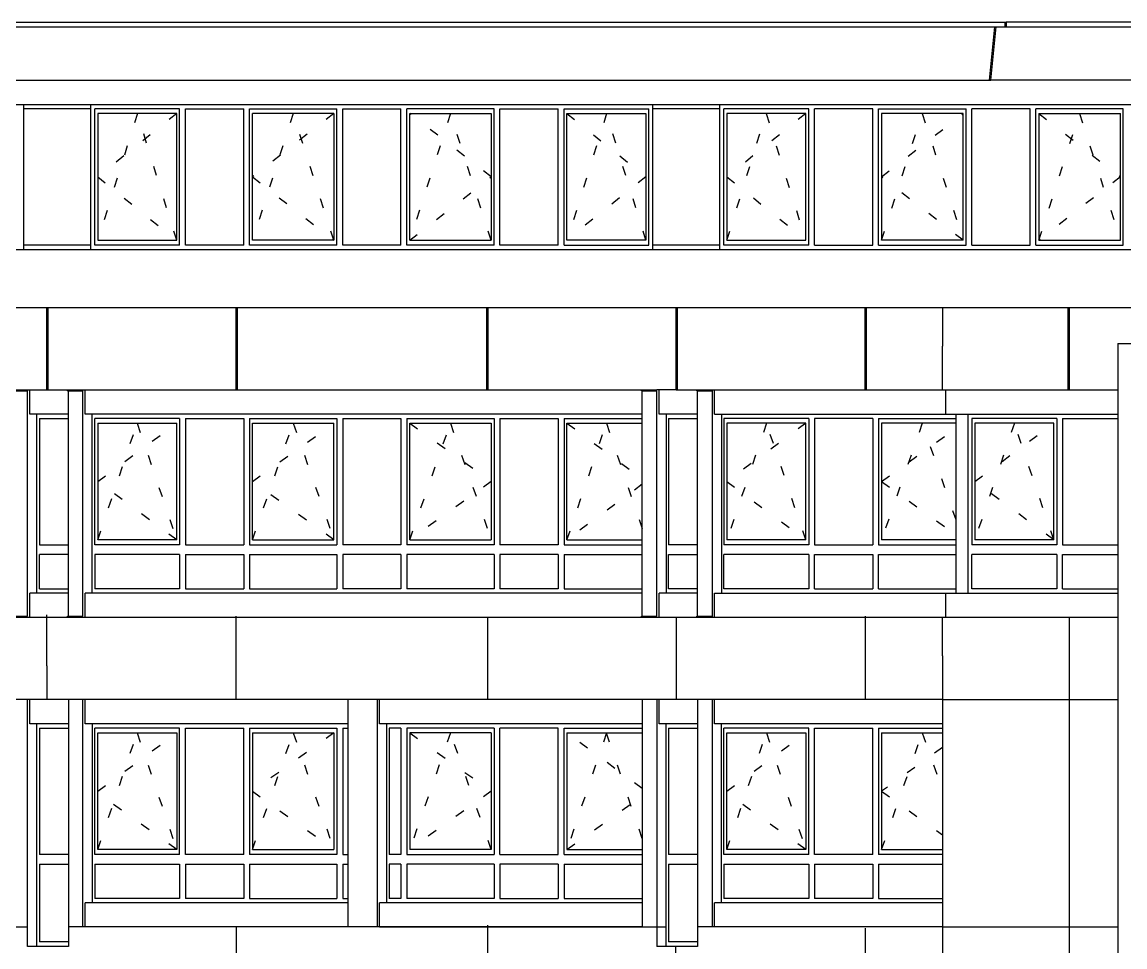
# Model space of a CAD drawing. Header units: metres. Extents: x -40.6 to 55.2, y -4 to 17.4.
# Drawn here: x -23.9 to -12.51, y 6.89 to 16.45 of the extents above; entities that cross this region are included whole.
import ezdxf

# ---------------------------------------------------------------- set-up
doc = ezdxf.new("R2010")
doc.units = ezdxf.units.M
for name, pattern in [('DASHDOT', [2, 1.25, -0.25, 0.25, -0.25]), ('DASHED', [0.75, 0.5, -0.25]), ('DOT', [0.25, 0, -0.25])]:
    doc.linetypes.add(name, pattern=pattern)
doc.layers.add('1', color=7, linetype='DASHED')
doc.layers.add('4', color=7, linetype='DASHDOT')

msp = doc.modelspace()

# ---------------------------------------------------------------- linework, layer by layer
at = {"layer": '1', "color": 1, "linetype": 'CONTINUOUS'}
for p, q in [((-33.90469, 16.45), (-13.73497, 16.45)), ((-13.74701, 16.4), (-13.74701, 16.45)), ((-34.002636, 16.4), (-13.838689, 16.4)), ((-13.906891, 15.85), (-13.850916, 16.4)), ((-13.894475, 15.85), (-13.838689, 16.4)), ((-13.838689, 16.4), (9.138024, 16.4)), ((-34.128761, 15.85), (-13.894475, 15.85)), ((-3.74982, 15.85), (-13.894475, 15.85)), ((-34.128761, 15.6), (-4.351634, 15.5975)), ((-34.12877, 14.1025), (-4.351634, 14.1)), ((-25.594407, 13.5), (-23.63914, 13.5)), ((-23.645151, 12.65), (-23.645151, 13.5)), ((-23.63914, 13.5), (-21.689884, 13.5)), ((-23.63914, 12.65), (-23.63914, 13.5)), ((-23.631155, 12.65), (-23.631155, 13.5)), ((-21.689884, 13.5), (-19.094836, 13.5)), ((-21.689884, 12.65), (-21.689884, 13.5)), ((-21.683874, 12.65), (-21.683874, 13.5)), ((-21.675889, 12.65), (-21.675889, 13.5)), ((-19.100847, 12.65), (-19.100847, 13.5)), ((-19.094836, 13.5), (-17.14558, 13.5)), ((-19.094836, 12.65), (-19.094836, 13.5)), ((-19.086851, 12.65), (-19.086851, 13.5)), ((-17.14558, 13.5), (-15.190314, 13.5)), ((-17.14558, 12.65), (-17.14558, 13.5)), ((-17.13957, 12.65), (-17.13957, 13.5)), ((-17.131585, 12.65), (-17.131585, 13.5)), ((-15.190314, 13.5), (-13.088141, 13.5)), ((-15.190314, 12.65), (-15.190314, 13.5)), ((-15.184303, 12.65), (-15.184303, 13.5)), ((-15.176318, 12.65), (-15.176318, 13.5)), ((-14.392557, 13.5), (-14.392472, 13.1)), ((-13.09416, 12.65), (-13.09416, 13.5)), ((-13.088141, 13.5), (-11.137723, 13.5)), ((-13.088141, 12.65), (-13.088141, 13.5)), ((-13.080156, 12.65), (-13.080156, 13.5)), ((-12.580298, 13.13), (-10.934638, 13.13)), ((-12.580298, 13.13), (-12.580298, 3.1)), ((-14.392472, 12.65), (-14.392472, 13.1)), ((-25.594407, 12.65), (-23.85272, 12.65)), ((-23.85272, 12.65), (-23.645151, 12.65)), ((-23.85272, 12.64), (-23.85272, 12.65)), ((-23.820772, 12.4), (-23.820772, 12.65)), ((-23.645151, 12.65), (-23.273019, 12.65)), ((-23.43145, 12.64), (-23.43145, 12.65)), ((-23.281004, 12.64), (-23.281004, 12.65)), ((-23.273019, 12.65), (-21.683874, 12.65)), ((-23.249056, 12.4), (-23.249056, 12.65)), ((-21.683874, 12.65), (-19.094836, 12.65)), ((-19.094836, 12.65), (-17.345161, 12.65)), ((-17.503604, 12.64), (-17.503604, 12.65)), ((-17.353145, 12.64), (-17.353145, 12.65)), ((-17.14558, 12.65), (-17.345161, 12.65)), ((-17.321197, 12.4), (-17.321197, 12.65)), ((-17.14558, 12.65), (-16.773445, 12.65)), ((-16.93188, 12.64), (-16.93188, 12.65)), ((-16.78143, 12.64), (-16.78143, 12.65)), ((-16.773445, 12.65), (-15.184303, 12.65)), ((-16.773445, 12.65), (-16.773445, 10.3)), ((-16.749477, 12.4), (-16.749477, 12.65)), ((-15.184303, 12.65), (-13.088141, 12.65)), ((-14.357356, 12.4), (-14.357356, 12.65)), ((-13.088141, 12.65), (-12.580298, 12.65)), ((-24.003166, 12.64), (-23.844735, 12.64)), ((-23.844735, 10.31), (-23.844735, 12.64)), ((-23.43145, 12.64), (-23.273019, 12.64)), ((-23.423465, 10.31), (-23.423465, 12.64)), ((-23.273019, 10.31), (-23.273019, 12.64)), ((-17.503604, 12.64), (-17.345161, 12.64)), ((-17.49562, 10.31), (-17.49562, 12.64)), ((-17.345161, 10.31), (-17.345161, 12.64)), ((-16.93188, 12.64), (-16.773445, 12.64)), ((-16.923895, 10.31), (-16.923895, 12.64)), ((-23.423465, 12.4), (-23.820772, 12.4)), ((-23.748896, 10.55), (-23.748901, 12.4)), ((-17.49562, 12.4), (-23.249056, 12.4)), ((-23.177179, 10.55), (-23.177182, 12.4)), ((-16.923895, 12.4), (-17.321197, 12.4)), ((-17.249328, 12.4), (-17.249325, 10.55)), ((-16.749477, 12.4), (-12.580298, 12.4)), ((-16.677612, 12.4), (-16.677609, 10.55)), ((-14.251963, 10.55), (-14.250959, 12.4)), ((-14.251954, 10.55), (-14.251954, 12.4)), ((-23.423465, 10.55), (-23.820772, 10.55)), ((-23.820772, 10.3), (-23.820772, 10.55)), ((-17.49562, 10.55), (-23.249056, 10.55)), ((-23.249056, 10.3), (-23.249056, 10.55)), ((-16.923895, 10.55), (-17.321197, 10.55)), ((-17.321197, 10.3), (-17.321197, 10.55)), ((-16.74949, 10.3), (-16.749477, 10.55)), ((-16.749477, 10.55), (-12.580298, 10.55)), ((-14.357356, 10.3), (-14.357356, 10.55)), ((-29.772581, 10.3), (-23.844735, 10.3)), ((-24.003166, 10.31), (-23.844735, 10.31)), ((-23.85272, 10.3), (-23.85272, 10.31)), ((-23.844735, 10.3), (-23.273019, 10.3)), ((-23.645151, 9.8), (-23.645151, 10.325)), ((-23.43145, 10.31), (-23.273019, 10.31)), ((-23.43145, 10.3), (-23.43145, 10.31)), ((-23.281004, 10.3), (-23.281004, 10.31)), ((-23.273019, 10.3), (-17.345161, 10.3)), ((-21.689884, 9.45), (-21.689884, 10.31)), ((-19.094836, 10.3), (-19.094836, 9.45)), ((-17.503604, 10.31), (-17.345161, 10.31)), ((-17.503604, 10.3), (-17.503604, 10.31)), ((-17.353145, 10.3), (-17.353145, 10.31)), ((-17.345161, 10.3), (-16.773445, 10.3)), ((-17.13957, 9.45), (-17.13957, 10.3)), ((-16.93188, 10.31), (-16.773445, 10.31)), ((-16.93188, 10.3), (-16.93188, 10.31)), ((-16.78143, 10.3), (-16.78143, 10.31)), ((-16.773445, 10.3), (-12.580298, 10.3)), ((-15.191601, 10.31), (-15.191601, 9.45)), ((-14.392477, 9.9), (-14.392472, 10.3)), ((-13.080156, 0), (-13.080156, 10.3)), ((-23.645151, 9.8), (-23.645151, 9.45)), ((-16.773454, 9.45), (-34.156757, 9.45)), ((-23.423465, 9.45), (-23.844735, 9.45)), ((-23.844735, 6.9), (-23.844735, 9.45)), ((-23.820772, 9.2), (-23.820772, 9.45)), ((-23.423465, 9.45), (-23.423461, 6.9)), ((-20.534788, 9.45), (-23.273019, 9.45)), ((-23.273019, 7.1), (-23.273019, 9.45)), ((-23.249056, 9.2), (-23.249056, 9.45)), ((-20.534788, 9.45), (-20.534783, 7.1)), ((-17.495633, 9.45), (-20.23386, 9.45)), ((-20.23386, 9.45), (-20.233856, 7.1)), ((-20.209892, 9.2), (-20.209892, 9.45)), ((-17.495633, 9.45), (-17.495629, 7.1)), ((-16.923895, 9.45), (-17.345161, 9.45)), ((-17.345161, 9.45), (-17.345156, 6.9)), ((-17.321197, 9.2), (-17.321197, 9.45)), ((-16.923895, 9.45), (-16.92389, 6.9)), ((-14.392477, 9.45), (-16.773454, 9.45)), ((-16.773454, 9.45), (-16.77344, 7.1)), ((-16.749477, 9.2), (-16.749477, 9.45)), ((-14.392477, 9.45), (-12.580298, 9.45)), ((-23.423465, 9.2), (-23.820772, 9.2)), ((-23.748894, 6.9), (-23.748894, 9.2)), ((-20.534787, 9.2), (-23.249056, 9.2)), ((-23.17718, 9.2), (-23.177186, 7.35)), ((-17.495633, 9.2), (-20.209892, 9.2)), ((-20.138017, 9.2), (-20.138022, 7.35)), ((-16.923894, 9.2), (-17.321197, 9.2)), ((-17.249324, 6.9), (-17.249324, 9.2)), ((-14.392477, 9.2), (-16.749477, 9.2)), ((-16.677612, 7.35), (-16.677609, 9.2)), ((-20.534784, 7.35), (-23.249056, 7.35)), ((-23.249056, 7.1), (-23.249056, 7.35)), ((-17.495629, 7.35), (-20.209892, 7.35)), ((-20.209892, 7.1), (-20.209892, 7.35)), ((-14.392477, 7.35), (-16.749477, 7.35)), ((-16.749477, 7.1), (-16.749477, 7.35)), ((-26.733417, 7.1), (-23.844735, 7.1)), ((-20.209892, 7.1), (-23.423461, 7.1)), ((-20.534783, 7.1), (-23.273019, 7.1)), ((-21.689884, 7.102975), (-21.689884, 6.25)), ((-17.495629, 7.1), (-20.233856, 7.1)), ((-20.209892, 7.1), (-17.256776, 7.1)), ((-19.094836, 7.119591), (-19.094836, 6.25)), ((-14.392477, 7.1), (-16.92389, 7.1)), ((-14.392477, 7.1), (-16.77344, 7.1)), ((-16.749477, 7.1), (-16.749477, 7.1)), ((-15.191601, 7.089015), (-15.191601, 6.261706)), ((-14.392477, 7.1), (-12.580298, 7.1)), ((-23.423461, 6.9), (-23.844735, 6.9)), ((-16.92389, 6.9), (-17.345156, 6.9)), ((-17.148741, 6.25), (-17.148741, 6.902203))]:
    msp.add_line(p, q, dxfattribs=at)
for points in [[(-0.33892, 16.45), (-13.73497, 16.45), (-13.73497, 16.4)], [(-14.392477, 9.9), (-14.392477, 6.7), (-14.392543, 3.5), (-14.392543, 0)]]:
    msp.add_lwpolyline(points, dxfattribs=at)
at = {"layer": '4', "color": 1, "linetype": 'CONTINUOUS'}
for p, q in [((-23.192223, 15.555), (-23.884304, 15.555)), ((-23.884295, 14.1), (-23.884295, 15.6)), ((-23.192223, 14.1), (-23.192223, 15.6)), ((-23.150096, 14.145), (-23.150096, 15.555)), ((-22.274461, 15.555), (-23.150096, 15.555)), ((-22.274461, 14.145), (-22.274461, 15.555)), ((-22.214279, 14.145), (-22.214279, 15.555)), ((-22.214279, 15.555), (-21.612468, 15.555)), ((-21.612468, 14.145), (-21.612468, 15.555)), ((-21.552287, 14.145), (-21.552287, 15.555)), ((-21.552287, 15.555), (-20.64957, 15.555)), ((-20.67966, 15.505), (-21.522196, 15.505)), ((-21.522196, 14.195), (-21.522196, 15.505)), ((-20.67966, 15.505), (-20.67966, 14.195)), ((-20.64957, 14.145), (-20.64957, 15.555)), ((-20.589389, 14.145), (-20.589389, 15.555)), ((-20.589389, 15.555), (-19.987577, 15.555)), ((-19.987577, 14.145), (-19.987577, 15.555)), ((-19.927396, 14.145), (-19.927396, 15.555)), ((-19.024679, 15.555), (-19.927396, 15.555)), ((-19.897306, 14.195), (-19.897306, 15.505)), ((-19.024679, 14.145), (-19.024679, 15.555)), ((-18.964498, 14.145), (-18.964498, 15.555)), ((-18.964498, 15.555), (-18.362687, 15.555)), ((-18.362687, 14.145), (-18.362687, 15.555)), ((-18.302505, 15.555), (-17.42687, 15.555)), ((-18.302505, 14.145), (-18.302505, 15.555)), ((-17.384743, 14.1), (-17.384743, 15.6)), ((-16.692666, 15.555), (-17.384734, 15.555)), ((-16.692648, 14.1), (-16.692648, 15.6)), ((-15.774887, 15.555), (-16.650521, 15.555)), ((-15.774887, 14.145), (-15.774887, 15.555)), ((-15.714705, 14.145), (-15.714705, 15.555)), ((-15.112895, 15.555), (-15.714705, 15.555)), ((-15.112895, 14.145), (-15.112895, 15.555)), ((-15.052713, 14.145), (-15.052713, 15.555)), ((-15.052713, 15.555), (-14.149997, 15.555)), ((-14.180088, 14.195), (-14.180088, 15.505)), ((-14.149997, 14.145), (-14.149997, 15.555)), ((-14.089816, 14.145), (-14.089816, 15.555)), ((-13.488005, 15.555), (-14.089816, 15.555)), ((-13.488005, 14.145), (-13.488005, 15.555)), ((-13.427824, 14.145), (-13.427824, 15.555)), ((-12.525108, 15.555), (-13.427824, 15.555)), ((-13.397733, 15.505), (-12.555198, 15.505)), ((-13.397733, 15.505), (-13.397733, 14.195)), ((-12.555198, 14.195), (-12.555198, 15.505)), ((-12.525108, 14.145), (-12.525108, 15.555)), ((-23.192223, 14.145), (-23.884304, 14.145)), ((-22.274461, 14.145), (-23.150096, 14.145)), ((-21.612468, 14.145), (-22.214279, 14.145)), ((-20.64957, 14.145), (-21.552287, 14.145)), ((-20.67966, 14.195), (-21.522196, 14.195)), ((-19.987577, 14.145), (-20.589389, 14.145)), ((-19.024679, 14.145), (-19.927396, 14.145)), ((-19.897306, 14.195), (-19.05477, 14.195)), ((-18.362687, 14.145), (-18.964498, 14.145)), ((-16.692666, 14.145), (-17.384734, 14.145)), ((-15.714705, 14.145), (-15.112895, 14.145)), ((-15.052713, 14.145), (-14.149997, 14.145)), ((-14.180088, 14.195), (-15.022623, 14.195)), ((-14.089816, 14.145), (-13.488005, 14.145)), ((-13.427824, 14.145), (-12.525108, 14.145)), ((-13.397733, 14.195), (-12.555198, 14.195)), ((-23.721812, 12.355), (-23.721812, 11.05)), ((-23.721812, 12.355), (-23.423465, 12.355)), ((-22.274455, 12.355), (-23.150092, 12.355)), ((-23.150092, 11.05), (-23.150092, 12.355)), ((-22.274455, 12.355), (-22.274455, 11.05)), ((-22.214274, 12.355), (-22.214274, 11.05)), ((-22.214274, 12.355), (-21.612462, 12.355)), ((-21.612462, 12.355), (-21.612462, 11.05)), ((-21.552281, 12.355), (-21.552281, 11.05)), ((-21.552281, 12.355), (-20.649563, 12.355)), ((-20.649563, 12.355), (-20.649563, 11.05)), ((-20.589382, 12.355), (-20.589382, 11.05)), ((-20.589382, 12.355), (-19.98757, 12.355)), ((-19.98757, 12.355), (-19.98757, 11.05)), ((-19.927389, 12.355), (-19.927389, 11.05)), ((-19.927389, 12.355), (-19.024671, 12.355)), ((-19.024671, 12.355), (-19.024671, 11.05)), ((-18.96449, 12.355), (-18.96449, 11.05)), ((-18.96449, 12.355), (-18.362678, 12.355)), ((-18.362678, 12.355), (-18.362678, 11.05)), ((-18.302497, 12.355), (-18.302497, 11.05)), ((-18.302497, 12.355), (-17.49562, 12.355)), ((-17.222238, 12.355), (-17.222238, 11.05)), ((-17.222238, 12.355), (-16.923895, 12.355)), ((-16.650525, 12.355), (-16.650525, 11.05)), ((-15.774877, 12.355), (-16.650525, 12.355)), ((-15.774877, 12.355), (-15.774877, 11.05)), ((-15.714695, 12.355), (-15.714695, 11.05)), ((-15.112875, 12.355), (-15.714695, 12.355)), ((-15.112875, 12.355), (-15.112875, 11.05)), ((-15.052693, 12.355), (-15.052693, 11.05)), ((-15.052693, 12.355), (-14.251954, 12.355)), ((-14.130581, 12.4), (-14.130581, 10.55)), ((-14.088455, 12.355), (-14.088455, 11.05)), ((-13.212843, 12.355), (-14.088455, 12.355)), ((-13.212843, 12.355), (-13.212843, 11.05)), ((-13.152664, 12.355), (-13.152664, 11.05)), ((-13.152664, 12.355), (-12.580298, 12.355)), ((-23.120001, 12.305), (-23.120001, 11.1)), ((-23.120001, 12.305), (-22.304546, 12.305)), ((-22.304546, 11.1), (-22.304546, 12.305)), ((-15.804968, 11.1), (-15.804968, 12.305)), ((-14.251954, 12.305), (-15.022602, 12.305)), ((-15.022602, 12.305), (-15.022602, 11.1)), ((-22.304546, 11.1), (-23.120001, 11.1)), ((-19.897299, 11.1), (-19.054762, 11.1)), ((-18.272407, 11.1), (-17.49562, 11.1)), ((-15.804968, 11.1), (-16.620434, 11.1)), ((-14.251954, 11.1), (-15.022602, 11.1)), ((-13.242933, 11.1), (-14.058366, 11.1)), ((-23.721812, 11.05), (-23.423465, 11.05)), ((-23.423465, 10.95), (-23.721812, 10.95)), ((-23.721812, 10.595), (-23.721812, 10.95)), ((-22.274455, 11.05), (-23.150092, 11.05)), ((-22.274455, 10.95), (-23.150092, 10.95)), ((-23.150092, 10.95), (-23.150092, 10.595)), ((-22.274455, 10.95), (-22.274455, 10.595)), ((-22.214274, 11.05), (-21.612462, 11.05)), ((-22.214274, 10.95), (-21.612462, 10.95)), ((-22.214274, 10.95), (-22.214274, 10.595)), ((-21.612462, 10.95), (-21.612462, 10.595)), ((-21.552281, 11.05), (-20.649563, 11.05)), ((-21.552281, 10.95), (-20.649563, 10.95)), ((-21.552281, 10.95), (-21.552281, 10.595)), ((-20.649563, 10.95), (-20.649563, 10.595)), ((-19.98757, 11.05), (-20.589382, 11.05)), ((-19.98757, 10.95), (-20.589382, 10.95)), ((-20.589382, 10.95), (-20.589382, 10.595)), ((-19.98757, 10.95), (-19.98757, 10.595)), ((-19.024671, 11.05), (-19.927389, 11.05)), ((-19.024671, 10.95), (-19.927389, 10.95)), ((-19.927389, 10.95), (-19.927389, 10.595)), ((-19.024671, 10.95), (-19.024671, 10.595)), ((-18.362678, 11.05), (-18.96449, 11.05)), ((-18.362678, 10.95), (-18.96449, 10.95)), ((-18.96449, 10.95), (-18.96449, 10.595)), ((-18.362678, 10.95), (-18.362678, 10.595)), ((-18.302497, 11.05), (-17.49562, 11.05)), ((-18.302497, 10.95), (-17.49562, 10.95)), ((-18.302497, 10.95), (-18.302497, 10.595)), ((-16.923895, 11.05), (-17.222238, 11.05)), ((-17.222238, 10.95), (-16.923895, 10.95)), ((-17.222238, 10.595), (-17.222238, 10.95)), ((-15.774877, 11.05), (-16.650525, 11.05)), ((-15.774877, 10.95), (-16.650525, 10.95)), ((-16.650525, 10.595), (-16.650525, 10.95)), ((-15.774877, 10.95), (-15.774877, 10.595)), ((-15.714695, 11.05), (-15.112875, 11.05)), ((-15.714695, 10.95), (-15.112875, 10.95)), ((-15.714695, 10.595), (-15.714695, 10.95)), ((-15.112875, 10.95), (-15.112875, 10.595)), ((-15.052693, 11.05), (-14.251954, 11.05)), ((-15.052693, 10.95), (-14.251954, 10.95)), ((-15.052693, 10.595), (-15.052693, 10.95)), ((-13.212843, 11.05), (-14.088455, 11.05)), ((-13.212843, 10.95), (-14.088455, 10.95)), ((-14.088455, 10.595), (-14.088455, 10.95)), ((-13.212843, 10.95), (-13.212843, 10.595)), ((-13.152664, 11.05), (-12.580298, 11.05)), ((-13.152664, 10.95), (-12.580298, 10.95)), ((-13.152664, 10.595), (-13.152664, 10.95)), ((-23.721812, 10.595), (-23.423465, 10.595)), ((-22.274455, 10.595), (-23.150092, 10.595)), ((-22.214274, 10.595), (-21.612462, 10.595)), ((-21.552281, 10.595), (-20.649563, 10.595)), ((-19.98757, 10.595), (-20.589382, 10.595)), ((-19.024671, 10.595), (-19.927389, 10.595)), ((-18.362678, 10.595), (-18.96449, 10.595)), ((-18.302497, 10.595), (-17.49562, 10.595)), ((-16.923895, 10.595), (-17.222238, 10.595)), ((-15.774877, 10.595), (-16.650525, 10.595)), ((-15.714695, 10.595), (-15.112875, 10.595)), ((-15.052693, 10.595), (-14.251954, 10.595)), ((-13.212843, 10.595), (-14.088455, 10.595)), ((-13.152664, 10.595), (-12.580298, 10.595)), ((-23.721813, 9.155), (-23.721813, 7.85)), ((-23.721813, 9.155), (-23.423465, 9.155)), ((-23.150096, 7.85), (-23.150096, 9.155)), ((-22.274463, 9.155), (-23.150096, 9.155)), ((-22.274463, 7.85), (-22.274463, 9.155)), ((-22.214282, 7.85), (-22.214282, 9.155)), ((-22.214282, 9.155), (-21.612472, 9.155)), ((-21.612472, 7.85), (-21.612472, 9.155)), ((-21.552291, 9.155), (-21.552291, 7.85)), ((-21.552291, 9.155), (-20.649576, 9.155)), ((-20.649576, 9.155), (-20.649576, 7.85)), ((-20.589395, 9.155), (-20.589395, 7.85)), ((-20.589395, 9.155), (-20.534787, 9.155)), ((-19.987575, 9.155), (-19.987575, 7.85)), ((-19.927394, 9.155), (-19.927394, 7.85)), ((-19.024678, 9.155), (-19.927394, 9.155)), ((-19.024678, 9.155), (-19.024678, 7.85)), ((-18.964497, 7.85), (-18.964497, 9.155)), ((-18.362686, 9.155), (-18.964497, 9.155)), ((-18.362686, 7.85), (-18.362686, 9.155)), ((-18.302505, 7.85), (-18.302505, 9.155)), ((-18.302505, 9.155), (-17.495632, 9.155)), ((-17.222238, 9.155), (-17.222238, 7.85)), ((-17.222238, 9.155), (-16.923894, 9.155)), ((-16.650526, 7.85), (-16.650526, 9.155)), ((-15.774891, 9.155), (-16.650526, 9.155)), ((-15.774891, 7.85), (-15.774891, 9.155)), ((-15.71471, 7.85), (-15.71471, 9.155)), ((-15.71471, 9.155), (-15.112899, 9.155)), ((-15.112899, 7.85), (-15.112899, 9.155)), ((-15.052718, 9.155), (-15.052718, 7.85)), ((-15.052718, 9.155), (-14.392477, 9.155)), ((-18.272414, 9.105), (-17.495632, 9.105)), ((-18.272414, 9.105), (-18.272414, 7.9)), ((-15.022628, 9.105), (-14.392477, 9.105)), ((-18.272414, 7.9), (-17.49563, 7.9)), ((-23.423462, 7.85), (-23.721813, 7.85)), ((-23.721813, 7.75), (-23.423462, 7.75)), ((-23.721813, 7.75), (-23.721813, 6.945)), ((-22.274463, 7.85), (-23.150096, 7.85)), ((-23.150096, 7.75), (-23.150096, 7.395)), ((-23.150096, 7.75), (-22.274463, 7.75)), ((-22.274463, 7.75), (-22.274463, 7.395)), ((-21.612472, 7.85), (-22.214282, 7.85)), ((-22.214282, 7.75), (-22.214282, 7.395)), ((-22.214282, 7.75), (-21.612472, 7.75)), ((-21.612472, 7.75), (-21.612472, 7.395)), ((-20.649576, 7.85), (-21.552291, 7.85)), ((-21.552291, 7.75), (-20.649576, 7.75)), ((-21.552291, 7.75), (-21.552291, 7.395)), ((-20.649576, 7.75), (-20.649576, 7.395)), ((-20.589395, 7.85), (-20.534785, 7.85)), ((-20.589395, 7.75), (-20.589395, 7.395)), ((-20.589395, 7.75), (-20.534784, 7.75)), ((-19.987575, 7.85), (-20.110946, 7.85)), ((-20.110946, 7.75), (-20.110946, 7.395)), ((-19.987575, 7.75), (-20.110946, 7.75)), ((-19.987575, 7.75), (-19.987575, 7.395)), ((-19.927394, 7.85), (-19.024678, 7.85)), ((-19.024678, 7.75), (-19.927394, 7.75)), ((-19.927394, 7.75), (-19.927394, 7.395)), ((-19.024678, 7.75), (-19.024678, 7.395)), ((-18.964497, 7.85), (-18.362686, 7.85)), ((-18.964497, 7.75), (-18.964497, 7.395)), ((-18.362686, 7.75), (-18.964497, 7.75)), ((-18.362686, 7.75), (-18.362686, 7.395)), ((-18.302505, 7.85), (-17.49563, 7.85)), ((-18.302505, 7.75), (-18.302505, 7.395)), ((-18.302505, 7.75), (-17.49563, 7.75)), ((-16.923892, 7.85), (-17.222238, 7.85)), ((-17.222238, 7.75), (-16.923892, 7.75)), ((-17.222238, 7.75), (-17.222238, 6.945)), ((-15.774891, 7.85), (-16.650526, 7.85)), ((-16.650526, 7.75), (-16.650526, 7.395)), ((-16.650526, 7.75), (-15.774891, 7.75)), ((-15.774891, 7.75), (-15.774891, 7.395)), ((-15.112899, 7.85), (-15.71471, 7.85)), ((-15.71471, 7.75), (-15.71471, 7.395)), ((-15.71471, 7.75), (-15.112899, 7.75)), ((-15.112899, 7.75), (-15.112899, 7.395)), ((-14.392477, 7.85), (-15.052718, 7.85)), ((-15.052718, 7.75), (-14.392477, 7.75)), ((-15.052718, 7.75), (-15.052718, 7.395)), ((-22.274463, 7.395), (-23.150096, 7.395)), ((-21.612472, 7.395), (-22.214282, 7.395)), ((-21.552291, 7.395), (-20.649576, 7.395)), ((-20.589395, 7.395), (-20.534784, 7.395)), ((-19.987575, 7.395), (-20.110946, 7.395)), ((-19.024678, 7.395), (-19.927394, 7.395)), ((-18.964497, 7.395), (-18.362686, 7.395)), ((-18.302505, 7.395), (-17.495629, 7.395)), ((-15.774891, 7.395), (-16.650526, 7.395)), ((-15.112899, 7.395), (-15.71471, 7.395)), ((-15.052718, 7.395), (-14.392477, 7.395)), ((-23.423461, 6.945), (-23.721813, 6.945)), ((-16.92389, 6.945), (-17.222238, 6.945))]:
    msp.add_line(p, q, dxfattribs=at)
at = {"layer": '4', "color": 1, "linetype": 'DOT'}
for p, q in [((-18.272407, 12.305), (-17.49562, 11.73107)), ((-15.022602, 11.7025), (-14.251954, 12.253584)), ((-15.022602, 11.7025), (-14.251954, 11.151416)), ((-23.120006, 8.5025), (-22.304553, 9.105)), ((-17.495631, 8.531072), (-18.272414, 9.105)), ((-16.620435, 8.5025), (-15.804982, 9.105))]:
    msp.add_line(p, q, dxfattribs=at)
at = {"layer": '4', "color": 1, "linetype": 'CONTINUOUS'}
for points in [[(-22.304551, 14.195), (-22.304551, 15.505), (-23.120006, 15.505), (-23.120006, 14.195), (-22.304551, 14.195)], [(-19.897306, 15.505), (-19.05477, 15.505), (-19.05477, 14.195)], [(-18.302505, 14.145), (-17.42687, 14.145), (-17.42687, 15.555)], [(-18.272415, 15.505), (-17.45696, 15.505), (-17.45696, 14.195), (-18.272415, 14.195), (-18.272415, 15.505)], [(-15.774887, 14.145), (-16.650521, 14.145), (-16.650521, 15.555)], [(-15.804977, 15.505), (-16.620431, 15.505), (-16.620431, 14.195), (-15.804977, 14.195), (-15.804977, 15.505)], [(-14.180088, 15.505), (-15.022623, 15.505), (-15.022623, 14.195)], [(-21.522191, 11.1), (-21.522191, 12.305), (-20.679654, 12.305)], [(-21.522191, 11.1), (-20.679654, 11.1), (-20.679654, 12.305)], [(-19.897299, 11.1), (-19.897299, 12.305), (-19.054762, 12.305), (-19.054762, 11.1)], [(-18.272407, 11.1), (-18.272407, 12.305), (-17.49562, 12.305)], [(-15.804968, 12.305), (-16.620434, 12.305), (-16.620434, 11.1)], [(-13.242933, 11.1), (-13.242933, 12.305), (-14.058366, 12.305), (-14.058366, 11.1)], [(-19.987575, 9.155), (-20.110946, 9.155), (-20.110946, 7.85)], [(-22.304553, 7.9), (-23.120006, 7.9), (-23.120006, 9.105), (-22.304553, 9.105), (-22.304553, 7.9)], [(-21.522201, 9.105), (-21.522201, 7.9), (-20.679667, 7.9)], [(-21.522201, 9.105), (-20.679667, 9.105), (-20.679667, 7.9)], [(-19.054768, 9.105), (-19.054768, 7.9), (-19.897303, 7.9)], [(-19.054768, 9.105), (-19.897303, 9.105), (-19.897303, 7.9)], [(-15.804982, 7.9), (-16.620435, 7.9), (-16.620435, 9.105), (-15.804982, 9.105), (-15.804982, 7.9)], [(-15.022628, 9.105), (-15.022628, 7.9), (-14.392477, 7.9)]]:
    msp.add_lwpolyline(points, dxfattribs=at)
at = {"layer": '4', "color": 1, "linetype": 'DOT'}
for points in [[(-22.304551, 15.505), (-23.120006, 14.85), (-22.304551, 14.195), (-22.710774, 15.505), (-23.116997, 14.20361)], [(-20.67966, 14.195), (-21.100928, 15.505), (-21.522196, 14.195)], [(-20.67966, 15.505), (-21.522196, 14.85), (-20.67966, 14.195)], [(-19.05477, 14.195), (-19.476038, 15.505), (-19.897306, 14.195), (-19.05477, 14.85), (-19.897306, 15.505)], [(-18.272415, 15.505), (-17.45696, 14.85), (-18.269406, 14.20361)], [(-17.45696, 14.195), (-17.863183, 15.505), (-18.269406, 14.19715)], [(-15.804977, 15.505), (-16.620431, 14.85), (-15.807986, 14.20361)], [(-16.620431, 14.195), (-16.214209, 15.505), (-15.807986, 14.19715)], [(-15.022623, 14.195), (-14.601355, 15.505), (-14.180088, 14.195), (-15.022623, 14.85), (-14.180088, 15.505)], [(-13.397733, 14.195), (-12.976466, 15.505), (-12.555198, 14.195)], [(-13.397733, 15.505), (-12.555198, 14.85), (-13.397733, 14.195)], [(-23.120001, 11.1), (-22.712274, 12.305), (-22.304546, 11.1), (-23.120001, 11.7025), (-22.304546, 12.305)], [(-21.522191, 11.1), (-21.100922, 12.305), (-20.679654, 11.1)], [(-20.679654, 11.1), (-21.522191, 11.7025), (-20.679654, 12.305)], [(-19.897299, 11.1), (-19.47603, 12.305), (-19.054762, 11.1)], [(-19.897299, 12.305), (-19.054762, 11.7025), (-19.897299, 11.1)], [(-17.49562, 11.67393), (-18.272407, 11.1), (-17.864679, 12.305), (-17.49562, 11.21428)], [(-15.804968, 11.1), (-16.211197, 12.305), (-16.620434, 11.1)], [(-15.804968, 12.305), (-16.620434, 11.7025), (-15.804968, 11.1)], [(-14.251954, 11.305662), (-14.601328, 12.305), (-15.022602, 11.1)], [(-13.242933, 11.1), (-13.650649, 12.305), (-14.058366, 11.1)], [(-13.242933, 11.1), (-14.058366, 11.7025), (-13.242933, 12.305)], [(-23.120006, 7.9), (-22.71228, 9.105), (-22.304553, 7.9), (-23.120006, 8.48106)], [(-20.679667, 9.105), (-21.522201, 8.5025), (-20.679667, 7.9)], [(-21.522201, 7.9), (-21.100934, 9.105), (-20.679667, 7.9)], [(-19.897303, 9.105), (-19.054768, 8.5025), (-19.897303, 7.9)], [(-19.054768, 7.9), (-19.476036, 9.105), (-19.897303, 7.9)], [(-17.49563, 8.014286), (-17.864687, 9.105), (-18.272414, 7.9), (-17.495631, 8.453505)], [(-16.620435, 7.9), (-16.212709, 9.105), (-15.804982, 7.9), (-16.620435, 8.48106)], [(-15.022628, 7.9), (-14.60136, 9.105), (-14.392477, 8.507507)], [(-14.392477, 8.953123), (-15.022628, 8.5025), (-14.392477, 8.051877)]]:
    msp.add_lwpolyline(points, dxfattribs=at)

doc.saveas('drawing.dxf')
